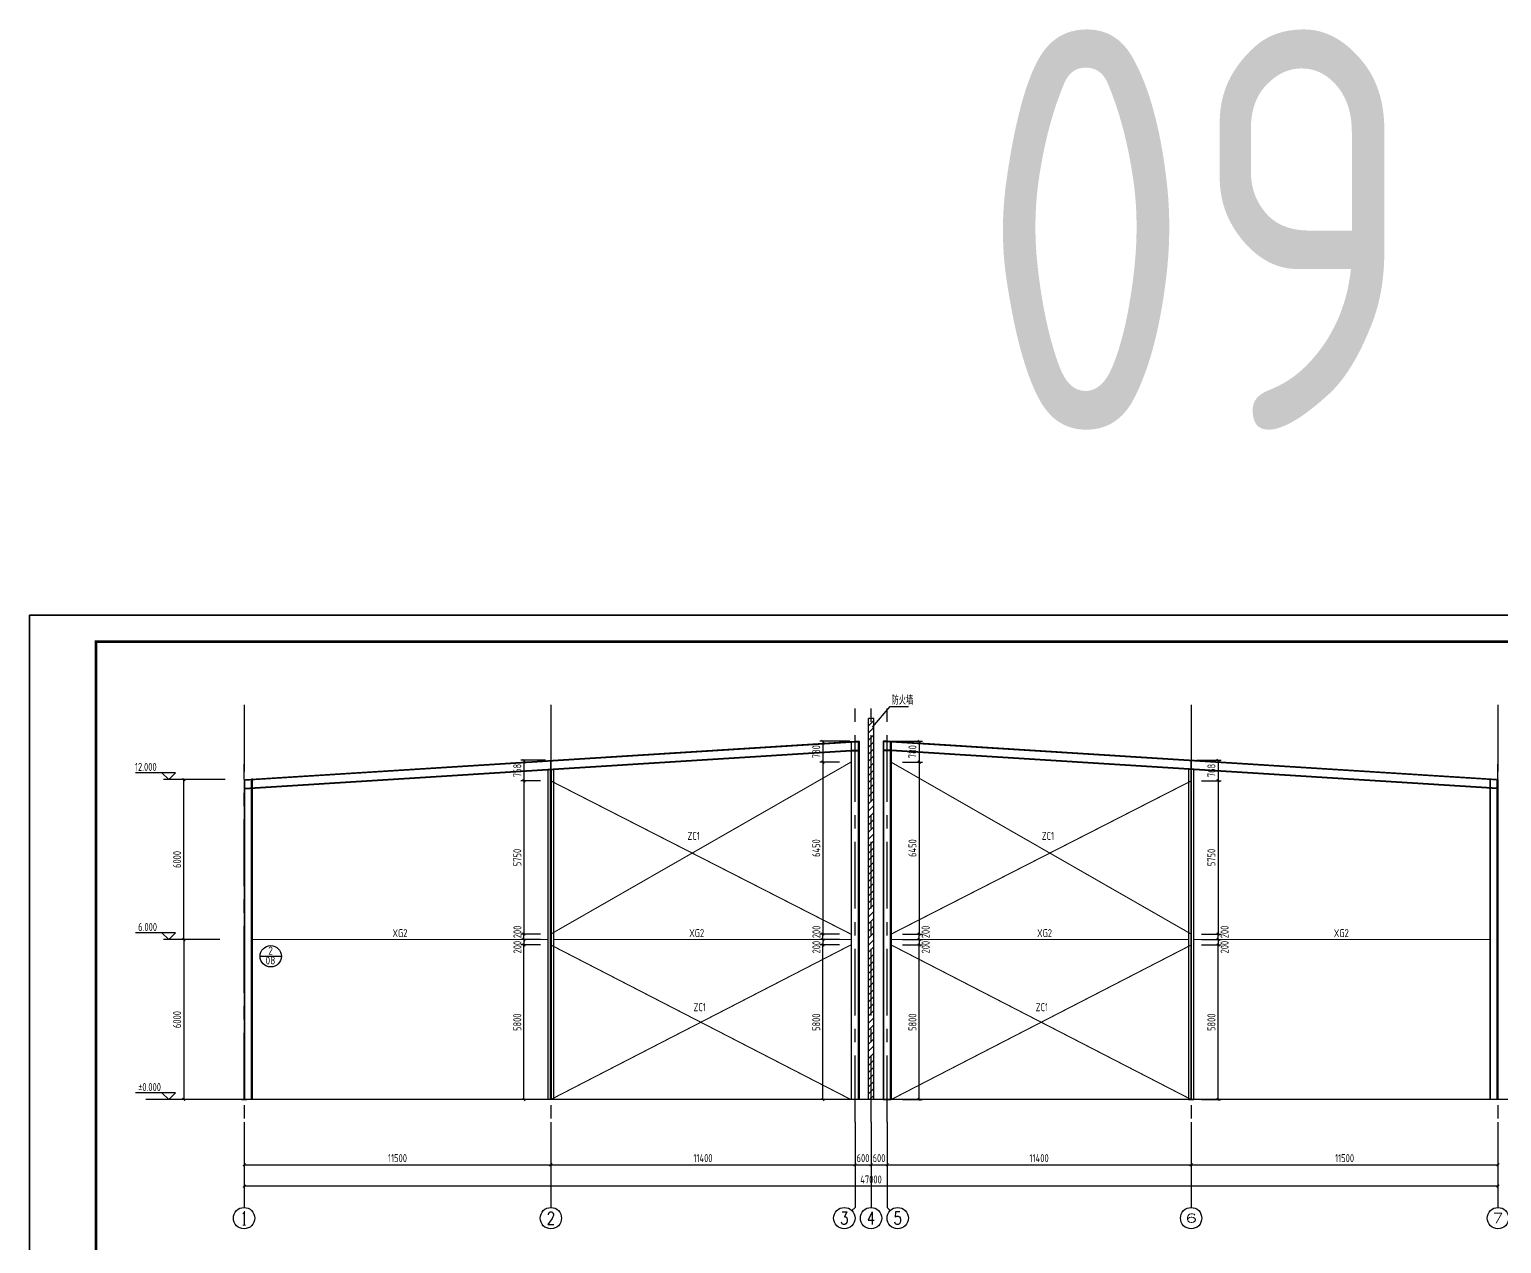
# Model space of a CAD drawing. Header units: millimetres. Extents: x 865490 to 879904, y 39442 to 44891.
# Drawn here: x 873452 to 874004, y 39808 to 40263 of the extents above; entities that cross this region are included whole.
import ezdxf
from ezdxf.enums import TextEntityAlignment as Align

# ---------------------------------------------------------------- set-up
doc = ezdxf.new("R2010")
doc.units = ezdxf.units.MM
doc.header["$LTSCALE"] = 1000
doc.header["$MEASUREMENT"] = 0
doc.linetypes.add('CENTER', pattern=[2, 1.25, -0.25, 0.25, -0.25])
doc.linetypes.add('DOTE', pattern=[2.42, 2, -0.2, 0.02, -0.2])
for name, color, linetype in [('1530', 253, 'Continuous'), ('1534', 7, 'Continuous'), ('AXIS', 3, 'Continuous'), ('AXIS_TEXT', 7, 'Continuous'), ('DIM', 7, 'Continuous'), ('DOTE', 1, 'DOTE'), ('M_Prof', 2, 'Continuous'), ('支撑', 6, 'Continuous'), ('柱集中标注', 2, 'Continuous'), ('梁集中标注', 2, 'Continuous'), ('索引符号标注', 253, 'Continuous')]:
    doc.layers.add(name, color=color, linetype=linetype)
doc.styles.add('_TCH_AXIS', font='COMPLEX', dxfattribs={"bigfont": 'GBCBIG'})
doc.styles.add('COMPLEX', font='COMPLEX')
doc.styles.add('GBHZ', font='gbenor.shx', dxfattribs={"width": 0.9, "bigfont": 'gbcbig.shx'})
doc.dimstyles.new('Y100', dxfattribs={"dimscale": 0, "dimtxt": 3, "dimasz": 0.01, "dimexe": 1.2, "dimexo": 2, "dimgap": 1, "dimtad": 1, "dimdec": 0, "dimlfac": 100, "dimzin": 0, "dimdsep": 46, "dimtxsty": 'GBHZ', "dimblk": 'DX', "dimcen": 0.09, "dimdle": 1, "dimclrd": 7, "dimclre": 7, "dimclrt": 7, "dimadec": 0, "dimazin": 0, "dimtfac": 1, "dimtdec": 0, "dimtix": 1, "dimtmove": 2, "dimatfit": 3, "dimldrblk": 'DX', "dimfxl": 0, "dimtolj": 1, "dimtzin": 0, "dimarcsym": 0})

# ---------------------------------------------------------------- blocks, each defined once
blk = doc.blocks.new('DX')
at = {"color": 0, "linetype": 'ByBlock', "const_width": 40}
blk.add_lwpolyline([(-54, -51), (46, 49)], dxfattribs=at)
blk = doc.blocks.new('*D563')
at = {"layer": 'Defpoints', "color": 0, "transparency": 16777216}
for p in [(873887.51, 39989.54), (873889.41, 39981.86), (873897.6, 39981.86)]:
    blk.add_point(p, dxfattribs=at)
at = {"layer": 'dim', "color": 7, "lineweight": -2, "transparency": 16777216}
for p, q in [((873889.51, 39989.54), (873898.8, 39989.54)), ((873897.6, 39989.53), (873897.6, 39981.87)), ((873891.41, 39981.86), (873898.8, 39981.86))]:
    blk.add_line(p, q, dxfattribs=at)
at = {"layer": 'dim', "color": 7, "lineweight": -2, "transparency": 16777216, "xscale": 0.01, "yscale": 0.01, "zscale": 0.01}
for p, rotation in [((873897.6, 39989.54), 90), ((873897.6, 39981.86), 270)]:
    blk.add_blockref('DX', p, dxfattribs=dict(at, rotation=rotation))
at = {"layer": 'dim', "color": 7, "transparency": 16777216, "insert": (873895.1, 39985.7), "char_height": 3, "attachment_point": 5, "rotation": 90, "style": 'GBHZ'}
blk.add_mtext('\\A1;768', dxfattribs=at)
blk = doc.blocks.new('*D564')
at = {"layer": 'Defpoints', "color": 0, "transparency": 16777216}
for p in [(873889.41, 39981.86), (873889.41, 39924.36), (873897.6, 39924.36)]:
    blk.add_point(p, dxfattribs=at)
at = {"layer": 'dim', "color": 7, "lineweight": -2, "transparency": 16777216}
for p, q in [((873891.41, 39981.86), (873898.8, 39981.86)), ((873897.6, 39981.85), (873897.6, 39924.37)), ((873891.41, 39924.36), (873898.8, 39924.36))]:
    blk.add_line(p, q, dxfattribs=at)
at = {"layer": 'dim', "color": 7, "lineweight": -2, "transparency": 16777216, "xscale": 0.01, "yscale": 0.01, "zscale": 0.01}
for p, rotation in [((873897.6, 39981.86), 90), ((873897.6, 39924.36), 270)]:
    blk.add_blockref('DX', p, dxfattribs=dict(at, rotation=rotation))
at = {"layer": 'dim', "color": 7, "transparency": 16777216, "insert": (873895.1, 39953.11), "char_height": 3, "attachment_point": 5, "rotation": 90, "style": 'GBHZ'}
blk.add_mtext('\\A1;5750', dxfattribs=at)
blk = doc.blocks.new('*D566')
at = {"layer": 'Defpoints', "color": 0, "transparency": 16777216}
for p in [(873889.41, 39924.36), (873889.41, 39922.36), (873897.6, 39924.36)]:
    blk.add_point(p, dxfattribs=at)
at = {"layer": 'dim', "color": 7, "lineweight": -2, "transparency": 16777216}
for p, q in [((873891.41, 39924.36), (873898.8, 39924.36)), ((873891.41, 39922.36), (873898.8, 39922.36)), ((873897.6, 39924.37), (873897.6, 39924.38)), ((873897.6, 39922.36), (873897.6, 39924.36)), ((873897.6, 39922.35), (873897.6, 39922.34))]:
    blk.add_line(p, q, dxfattribs=at)
at = {"layer": 'dim', "color": 7, "lineweight": -2, "transparency": 16777216, "xscale": 0.01, "yscale": 0.01, "zscale": 0.01}
for p, rotation in [((873897.6, 39924.36), 270), ((873897.6, 39922.36), 90)]:
    blk.add_blockref('DX', p, dxfattribs=dict(at, rotation=rotation))
at = {"layer": 'dim', "color": 7, "transparency": 16777216, "insert": (873900.04, 39925.21), "char_height": 3, "attachment_point": 5, "rotation": 90, "style": 'GBHZ'}
blk.add_mtext('\\A1;200', dxfattribs=at)
blk = doc.blocks.new('*D567')
at = {"layer": 'Defpoints', "color": 0, "transparency": 16777216}
for p in [(873889.41, 39920.36), (873897.6, 39920.36), (873889.41, 39862.36)]:
    blk.add_point(p, dxfattribs=at)
at = {"layer": 'dim', "color": 7, "lineweight": -2, "transparency": 16777216}
for p, q in [((873891.41, 39920.36), (873898.8, 39920.36)), ((873897.6, 39862.37), (873897.6, 39920.35)), ((873891.41, 39862.36), (873898.8, 39862.36))]:
    blk.add_line(p, q, dxfattribs=at)
at = {"layer": 'dim', "color": 7, "lineweight": -2, "transparency": 16777216, "xscale": 0.01, "yscale": 0.01, "zscale": 0.01}
for p, rotation in [((873897.6, 39920.36), 90), ((873897.6, 39862.36), 270)]:
    blk.add_blockref('DX', p, dxfattribs=dict(at, rotation=rotation))
at = {"layer": 'dim', "color": 7, "transparency": 16777216, "insert": (873895.1, 39891.36), "char_height": 3, "attachment_point": 5, "rotation": 90, "style": 'GBHZ'}
blk.add_mtext('\\A1;5800', dxfattribs=at)
blk = doc.blocks.new('*D568')
at = {"layer": 'Defpoints', "color": 0, "transparency": 16777216}
for p in [(873889.41, 39922.36), (873889.41, 39920.36), (873897.6, 39920.36)]:
    blk.add_point(p, dxfattribs=at)
at = {"layer": 'dim', "color": 7, "lineweight": -2, "transparency": 16777216}
for p, q in [((873891.41, 39922.36), (873898.8, 39922.36)), ((873897.6, 39922.37), (873897.6, 39922.38)), ((873897.6, 39922.36), (873897.6, 39920.36)), ((873891.41, 39920.36), (873898.8, 39920.36)), ((873897.6, 39920.35), (873897.6, 39920.34))]:
    blk.add_line(p, q, dxfattribs=at)
at = {"layer": 'dim', "color": 7, "lineweight": -2, "transparency": 16777216, "xscale": 0.01, "yscale": 0.01, "zscale": 0.01}
for p, rotation in [((873897.6, 39922.36), 270), ((873897.6, 39920.36), 90)]:
    blk.add_blockref('DX', p, dxfattribs=dict(at, rotation=rotation))
at = {"layer": 'dim', "color": 7, "transparency": 16777216, "insert": (873900.04, 39919.51), "char_height": 3, "attachment_point": 5, "rotation": 90, "style": 'GBHZ'}
blk.add_mtext('\\A1;200', dxfattribs=at)
blk = doc.blocks.new('_AXISO')
blk.add_circle((0, 0), 0.5)
at = {"layer": 'AXIS_TEXT', "style": 'COMPLEX', "width": 1.041667}
blk.add_attdef('A', text='', height=0.56, dxfattribs=at).set_placement((-0.25, -0.28), (0.25, -0.28), align=Align.FIT)
blk = doc.blocks.new('*D569')
at = {"layer": 'Defpoints', "color": 0, "transparency": 16777216}
for p in [(873532.51, 39853.93), (873647.51, 39853.93), (873647.51, 39837.93)]:
    blk.add_point(p, dxfattribs=at)
at = {"layer": 'dim', "color": 7, "lineweight": -2, "transparency": 16777216}
for p, q in [((873532.51, 39851.93), (873532.51, 39836.73)), ((873647.51, 39851.93), (873647.51, 39836.73)), ((873532.52, 39837.93), (873647.5, 39837.93))]:
    blk.add_line(p, q, dxfattribs=at)
at = {"layer": 'dim', "color": 7, "lineweight": -2, "transparency": 16777216, "xscale": 0.01, "yscale": 0.01, "zscale": 0.01, "rotation": 180}
blk.add_blockref('DX', (873532.51, 39837.93), dxfattribs=at)
at = {"layer": 'dim', "color": 7, "lineweight": -2, "transparency": 16777216, "xscale": 0.01, "yscale": 0.01, "zscale": 0.01}
blk.add_blockref('DX', (873647.51, 39837.93), dxfattribs=at)
at = {"layer": 'dim', "color": 7, "transparency": 16777216, "insert": (873590.01, 39840.43), "char_height": 3, "attachment_point": 5, "style": 'GBHZ'}
blk.add_mtext('\\A1;11500', dxfattribs=at)
blk = doc.blocks.new('*D570')
at = {"layer": 'Defpoints', "color": 0, "transparency": 16777216}
for p in [(873647.51, 39853.93), (873761.51, 39853.93), (873761.51, 39837.93)]:
    blk.add_point(p, dxfattribs=at)
at = {"layer": 'dim', "color": 7, "lineweight": -2, "transparency": 16777216}
for p, q in [((873647.51, 39851.93), (873647.51, 39836.73)), ((873761.51, 39851.93), (873761.51, 39836.73)), ((873647.52, 39837.93), (873761.5, 39837.93))]:
    blk.add_line(p, q, dxfattribs=at)
at = {"layer": 'dim', "color": 7, "lineweight": -2, "transparency": 16777216, "xscale": 0.01, "yscale": 0.01, "zscale": 0.01, "rotation": 180}
blk.add_blockref('DX', (873647.51, 39837.93), dxfattribs=at)
at = {"layer": 'dim', "color": 7, "lineweight": -2, "transparency": 16777216, "xscale": 0.01, "yscale": 0.01, "zscale": 0.01}
blk.add_blockref('DX', (873761.51, 39837.93), dxfattribs=at)
at = {"layer": 'dim', "color": 7, "transparency": 16777216, "insert": (873704.51, 39840.43), "char_height": 3, "attachment_point": 5, "style": 'GBHZ'}
blk.add_mtext('\\A1;11400', dxfattribs=at)
blk = doc.blocks.new('*D571')
at = {"layer": 'Defpoints', "color": 0, "transparency": 16777216}
for p in [(873761.51, 39853.93), (873767.51, 39853.93), (873767.51, 39837.93)]:
    blk.add_point(p, dxfattribs=at)
at = {"layer": 'dim', "color": 7, "lineweight": -2, "transparency": 16777216}
for p, q in [((873761.51, 39851.93), (873761.51, 39836.73)), ((873767.51, 39851.93), (873767.51, 39836.73)), ((873761.5, 39837.93), (873761.49, 39837.93)), ((873761.51, 39837.93), (873767.51, 39837.93)), ((873767.52, 39837.93), (873767.53, 39837.93))]:
    blk.add_line(p, q, dxfattribs=at)
at = {"layer": 'dim', "color": 7, "lineweight": -2, "transparency": 16777216, "xscale": 0.01, "yscale": 0.01, "zscale": 0.01}
blk.add_blockref('DX', (873761.51, 39837.93), dxfattribs=at)
at = {"layer": 'dim', "color": 7, "lineweight": -2, "transparency": 16777216, "xscale": 0.01, "yscale": 0.01, "zscale": 0.01, "rotation": 180}
blk.add_blockref('DX', (873767.51, 39837.93), dxfattribs=at)
at = {"layer": 'dim', "color": 7, "transparency": 16777216, "insert": (873764.51, 39840.43), "char_height": 3, "attachment_point": 5, "style": 'GBHZ'}
blk.add_mtext('\\A1;600', dxfattribs=at)
blk = doc.blocks.new('*D572')
at = {"layer": 'Defpoints', "color": 0, "transparency": 16777216}
for p in [(873767.51, 39853.93), (873773.51, 39853.93), (873773.51, 39837.93)]:
    blk.add_point(p, dxfattribs=at)
at = {"layer": 'dim', "color": 7, "lineweight": -2, "transparency": 16777216}
for p, q in [((873767.51, 39851.93), (873767.51, 39836.73)), ((873773.51, 39851.93), (873773.51, 39836.73)), ((873767.5, 39837.93), (873767.49, 39837.93)), ((873767.51, 39837.93), (873773.51, 39837.93)), ((873773.52, 39837.93), (873773.53, 39837.93))]:
    blk.add_line(p, q, dxfattribs=at)
at = {"layer": 'dim', "color": 7, "lineweight": -2, "transparency": 16777216, "xscale": 0.01, "yscale": 0.01, "zscale": 0.01}
blk.add_blockref('DX', (873767.51, 39837.93), dxfattribs=at)
at = {"layer": 'dim', "color": 7, "lineweight": -2, "transparency": 16777216, "xscale": 0.01, "yscale": 0.01, "zscale": 0.01, "rotation": 180}
blk.add_blockref('DX', (873773.51, 39837.93), dxfattribs=at)
at = {"layer": 'dim', "color": 7, "transparency": 16777216, "insert": (873770.51, 39840.43), "char_height": 3, "attachment_point": 5, "style": 'GBHZ'}
blk.add_mtext('\\A1;600', dxfattribs=at)
blk = doc.blocks.new('*D573')
at = {"layer": 'Defpoints', "color": 0, "transparency": 16777216}
for p in [(873773.51, 39853.93), (873887.51, 39853.93), (873887.51, 39837.93)]:
    blk.add_point(p, dxfattribs=at)
at = {"layer": 'dim', "color": 7, "lineweight": -2, "transparency": 16777216}
for p, q in [((873773.51, 39851.93), (873773.51, 39836.73)), ((873887.51, 39851.93), (873887.51, 39836.73)), ((873773.52, 39837.93), (873887.5, 39837.93))]:
    blk.add_line(p, q, dxfattribs=at)
at = {"layer": 'dim', "color": 7, "lineweight": -2, "transparency": 16777216, "xscale": 0.01, "yscale": 0.01, "zscale": 0.01, "rotation": 180}
blk.add_blockref('DX', (873773.51, 39837.93), dxfattribs=at)
at = {"layer": 'dim', "color": 7, "lineweight": -2, "transparency": 16777216, "xscale": 0.01, "yscale": 0.01, "zscale": 0.01}
blk.add_blockref('DX', (873887.51, 39837.93), dxfattribs=at)
at = {"layer": 'dim', "color": 7, "transparency": 16777216, "insert": (873830.51, 39840.43), "char_height": 3, "attachment_point": 5, "style": 'GBHZ'}
blk.add_mtext('\\A1;11400', dxfattribs=at)
blk = doc.blocks.new('*D574')
at = {"layer": 'Defpoints', "color": 0, "transparency": 16777216}
for p in [(873887.51, 39853.93), (874002.51, 39853.93), (874002.51, 39837.93)]:
    blk.add_point(p, dxfattribs=at)
at = {"layer": 'dim', "color": 7, "lineweight": -2, "transparency": 16777216}
for p, q in [((873887.51, 39851.93), (873887.51, 39836.73)), ((874002.51, 39851.93), (874002.51, 39836.73)), ((873887.52, 39837.93), (874002.5, 39837.93))]:
    blk.add_line(p, q, dxfattribs=at)
at = {"layer": 'dim', "color": 7, "lineweight": -2, "transparency": 16777216, "xscale": 0.01, "yscale": 0.01, "zscale": 0.01, "rotation": 180}
blk.add_blockref('DX', (873887.51, 39837.93), dxfattribs=at)
at = {"layer": 'dim', "color": 7, "lineweight": -2, "transparency": 16777216, "xscale": 0.01, "yscale": 0.01, "zscale": 0.01}
blk.add_blockref('DX', (874002.51, 39837.93), dxfattribs=at)
at = {"layer": 'dim', "color": 7, "transparency": 16777216, "insert": (873945.01, 39840.43), "char_height": 3, "attachment_point": 5, "style": 'GBHZ'}
blk.add_mtext('\\A1;11500', dxfattribs=at)
blk = doc.blocks.new('*D575')
at = {"layer": 'Defpoints', "color": 0, "transparency": 16777216}
for p in [(873532.51, 39853.93), (874002.51, 39853.93), (873532.51, 39829.93)]:
    blk.add_point(p, dxfattribs=at)
at = {"layer": 'dim', "color": 7, "lineweight": -2, "transparency": 16777216}
for p, q in [((873532.51, 39851.93), (873532.51, 39828.73)), ((874002.51, 39851.93), (874002.51, 39828.73)), ((874002.5, 39829.93), (873532.52, 39829.93))]:
    blk.add_line(p, q, dxfattribs=at)
at = {"layer": 'dim', "color": 7, "lineweight": -2, "transparency": 16777216, "xscale": 0.01, "yscale": 0.01, "zscale": 0.01, "rotation": 180}
blk.add_blockref('DX', (873532.51, 39829.93), dxfattribs=at)
at = {"layer": 'dim', "color": 7, "lineweight": -2, "transparency": 16777216, "xscale": 0.01, "yscale": 0.01, "zscale": 0.01}
blk.add_blockref('DX', (874002.51, 39829.93), dxfattribs=at)
at = {"layer": 'dim', "color": 7, "transparency": 16777216, "insert": (873767.51, 39832.43), "char_height": 3, "attachment_point": 5, "style": 'GBHZ'}
blk.add_mtext('\\A1;47000', dxfattribs=at)
blk = doc.blocks.new('*D576')
at = {"layer": 'Defpoints', "color": 0, "transparency": 16777216}
for p in [(873773.51, 39996.66), (873777.35, 39988.86), (873785.55, 39988.86)]:
    blk.add_point(p, dxfattribs=at)
at = {"layer": 'dim', "color": 7, "lineweight": -2, "transparency": 16777216}
for p, q in [((873775.51, 39996.66), (873786.75, 39996.66)), ((873785.55, 39996.65), (873785.55, 39988.87)), ((873779.35, 39988.86), (873786.75, 39988.86))]:
    blk.add_line(p, q, dxfattribs=at)
at = {"layer": 'dim', "color": 7, "lineweight": -2, "transparency": 16777216, "xscale": 0.01, "yscale": 0.01, "zscale": 0.01}
for p, rotation in [((873785.55, 39996.66), 90), ((873785.55, 39988.86), 270)]:
    blk.add_blockref('DX', p, dxfattribs=dict(at, rotation=rotation))
at = {"layer": 'dim', "color": 7, "transparency": 16777216, "insert": (873783.05, 39992.76), "char_height": 3, "attachment_point": 5, "rotation": 90, "style": 'GBHZ'}
blk.add_mtext('\\A1;780', dxfattribs=at)
blk = doc.blocks.new('*D577')
at = {"layer": 'Defpoints', "color": 0, "transparency": 16777216}
for p in [(873777.35, 39988.86), (873777.35, 39924.36), (873785.55, 39924.36)]:
    blk.add_point(p, dxfattribs=at)
at = {"layer": 'dim', "color": 7, "lineweight": -2, "transparency": 16777216}
for p, q in [((873779.35, 39988.86), (873786.75, 39988.86)), ((873785.55, 39988.85), (873785.55, 39924.37)), ((873779.35, 39924.36), (873786.75, 39924.36))]:
    blk.add_line(p, q, dxfattribs=at)
at = {"layer": 'dim', "color": 7, "lineweight": -2, "transparency": 16777216, "xscale": 0.01, "yscale": 0.01, "zscale": 0.01}
for p, rotation in [((873785.55, 39988.86), 90), ((873785.55, 39924.36), 270)]:
    blk.add_blockref('DX', p, dxfattribs=dict(at, rotation=rotation))
at = {"layer": 'dim', "color": 7, "transparency": 16777216, "insert": (873783.05, 39956.61), "char_height": 3, "attachment_point": 5, "rotation": 90, "style": 'GBHZ'}
blk.add_mtext('\\A1;6450', dxfattribs=at)
blk = doc.blocks.new('*D578')
at = {"layer": 'Defpoints', "color": 0, "transparency": 16777216}
for p in [(873777.35, 39924.36), (873777.35, 39922.36), (873785.55, 39924.36)]:
    blk.add_point(p, dxfattribs=at)
at = {"layer": 'dim', "color": 7, "lineweight": -2, "transparency": 16777216}
for p, q in [((873779.35, 39924.36), (873786.75, 39924.36)), ((873779.35, 39922.36), (873786.75, 39922.36)), ((873785.55, 39924.37), (873785.55, 39924.38)), ((873785.55, 39922.36), (873785.55, 39924.36)), ((873785.55, 39922.35), (873785.55, 39922.34))]:
    blk.add_line(p, q, dxfattribs=at)
at = {"layer": 'dim', "color": 7, "lineweight": -2, "transparency": 16777216, "xscale": 0.01, "yscale": 0.01, "zscale": 0.01}
for p, rotation in [((873785.55, 39924.36), 270), ((873785.55, 39922.36), 90)]:
    blk.add_blockref('DX', p, dxfattribs=dict(at, rotation=rotation))
at = {"layer": 'dim', "color": 7, "transparency": 16777216, "insert": (873787.99, 39925.21), "char_height": 3, "attachment_point": 5, "rotation": 90, "style": 'GBHZ'}
blk.add_mtext('\\A1;200', dxfattribs=at)
blk = doc.blocks.new('*D579')
at = {"layer": 'Defpoints', "color": 0, "transparency": 16777216}
for p in [(873777.35, 39920.36), (873785.55, 39920.36), (873777.35, 39862.36)]:
    blk.add_point(p, dxfattribs=at)
at = {"layer": 'dim', "color": 7, "lineweight": -2, "transparency": 16777216}
for p, q in [((873779.35, 39920.36), (873786.75, 39920.36)), ((873785.55, 39862.37), (873785.55, 39920.35)), ((873779.35, 39862.36), (873786.75, 39862.36))]:
    blk.add_line(p, q, dxfattribs=at)
at = {"layer": 'dim', "color": 7, "lineweight": -2, "transparency": 16777216, "xscale": 0.01, "yscale": 0.01, "zscale": 0.01}
for p, rotation in [((873785.55, 39920.36), 90), ((873785.55, 39862.36), 270)]:
    blk.add_blockref('DX', p, dxfattribs=dict(at, rotation=rotation))
at = {"layer": 'dim', "color": 7, "transparency": 16777216, "insert": (873783.05, 39891.36), "char_height": 3, "attachment_point": 5, "rotation": 90, "style": 'GBHZ'}
blk.add_mtext('\\A1;5800', dxfattribs=at)
blk = doc.blocks.new('*D580')
at = {"layer": 'Defpoints', "color": 0, "transparency": 16777216}
for p in [(873777.35, 39922.36), (873777.35, 39920.36), (873785.55, 39920.36)]:
    blk.add_point(p, dxfattribs=at)
at = {"layer": 'dim', "color": 7, "lineweight": -2, "transparency": 16777216}
for p, q in [((873779.35, 39922.36), (873786.75, 39922.36)), ((873785.55, 39922.37), (873785.55, 39922.38)), ((873785.55, 39922.36), (873785.55, 39920.36)), ((873779.35, 39920.36), (873786.75, 39920.36)), ((873785.55, 39920.35), (873785.55, 39920.34))]:
    blk.add_line(p, q, dxfattribs=at)
at = {"layer": 'dim', "color": 7, "lineweight": -2, "transparency": 16777216, "xscale": 0.01, "yscale": 0.01, "zscale": 0.01}
for p, rotation in [((873785.55, 39922.36), 270), ((873785.55, 39920.36), 90)]:
    blk.add_blockref('DX', p, dxfattribs=dict(at, rotation=rotation))
at = {"layer": 'dim', "color": 7, "transparency": 16777216, "insert": (873787.99, 39919.51), "char_height": 3, "attachment_point": 5, "rotation": 90, "style": 'GBHZ'}
blk.add_mtext('\\A1;200', dxfattribs=at)
blk = doc.blocks.new('*D581')
at = {"layer": 'Defpoints', "color": 0, "transparency": 16777216}
for p in [(873525.46, 39922.36), (873509.92, 39862.36), (873527.46, 39862.36)]:
    blk.add_point(p, dxfattribs=at)
at = {"layer": 'dim', "color": 7, "lineweight": -2, "transparency": 16777216}
for p, q in [((873523.46, 39922.36), (873508.72, 39922.36)), ((873509.92, 39922.35), (873509.92, 39862.37)), ((873525.46, 39862.36), (873508.72, 39862.36))]:
    blk.add_line(p, q, dxfattribs=at)
at = {"layer": 'dim', "color": 7, "lineweight": -2, "transparency": 16777216, "xscale": 0.01, "yscale": 0.01, "zscale": 0.01}
for p, rotation in [((873509.92, 39922.36), 90), ((873509.92, 39862.36), 270)]:
    blk.add_blockref('DX', p, dxfattribs=dict(at, rotation=rotation))
at = {"layer": 'dim', "color": 7, "transparency": 16777216, "insert": (873507.42, 39892.36), "char_height": 3, "attachment_point": 5, "rotation": 90, "style": 'GBHZ'}
blk.add_mtext('\\A1;6000', dxfattribs=at)
blk = doc.blocks.new('*D582')
at = {"layer": 'Defpoints', "color": 0, "transparency": 16777216}
for p in [(873647.51, 39989.54), (873637.41, 39981.86), (873645.61, 39981.86)]:
    blk.add_point(p, dxfattribs=at)
at = {"layer": 'dim', "color": 7, "lineweight": -2, "transparency": 16777216}
for p, q in [((873645.51, 39989.54), (873636.21, 39989.54)), ((873637.41, 39989.53), (873637.41, 39981.87)), ((873643.61, 39981.86), (873636.21, 39981.86))]:
    blk.add_line(p, q, dxfattribs=at)
at = {"layer": 'dim', "color": 7, "lineweight": -2, "transparency": 16777216, "xscale": 0.01, "yscale": 0.01, "zscale": 0.01}
for p, rotation in [((873637.41, 39989.54), 90), ((873637.41, 39981.86), 270)]:
    blk.add_blockref('DX', p, dxfattribs=dict(at, rotation=rotation))
at = {"layer": 'dim', "color": 7, "transparency": 16777216, "insert": (873634.91, 39985.7), "char_height": 3, "attachment_point": 5, "rotation": 90, "style": 'GBHZ'}
blk.add_mtext('\\A1;768', dxfattribs=at)
blk = doc.blocks.new('*D583')
at = {"layer": 'Defpoints', "color": 0, "transparency": 16777216}
for p in [(873645.61, 39981.86), (873637.41, 39924.36), (873645.61, 39924.36)]:
    blk.add_point(p, dxfattribs=at)
at = {"layer": 'dim', "color": 7, "lineweight": -2, "transparency": 16777216}
for p, q in [((873643.61, 39981.86), (873636.21, 39981.86)), ((873637.41, 39981.85), (873637.41, 39924.37)), ((873643.61, 39924.36), (873636.21, 39924.36))]:
    blk.add_line(p, q, dxfattribs=at)
at = {"layer": 'dim', "color": 7, "lineweight": -2, "transparency": 16777216, "xscale": 0.01, "yscale": 0.01, "zscale": 0.01}
for p, rotation in [((873637.41, 39981.86), 90), ((873637.41, 39924.36), 270)]:
    blk.add_blockref('DX', p, dxfattribs=dict(at, rotation=rotation))
at = {"layer": 'dim', "color": 7, "transparency": 16777216, "insert": (873634.91, 39953.11), "char_height": 3, "attachment_point": 5, "rotation": 90, "style": 'GBHZ'}
blk.add_mtext('\\A1;5750', dxfattribs=at)
blk = doc.blocks.new('*D584')
at = {"layer": 'Defpoints', "color": 0, "transparency": 16777216}
for p in [(873509.92, 39982.36), (873527.46, 39982.36), (873525.46, 39922.36)]:
    blk.add_point(p, dxfattribs=at)
at = {"layer": 'dim', "color": 7, "lineweight": -2, "transparency": 16777216}
for p, q in [((873525.46, 39982.36), (873508.72, 39982.36)), ((873509.92, 39922.37), (873509.92, 39982.35)), ((873523.46, 39922.36), (873508.72, 39922.36))]:
    blk.add_line(p, q, dxfattribs=at)
at = {"layer": 'dim', "color": 7, "lineweight": -2, "transparency": 16777216, "xscale": 0.01, "yscale": 0.01, "zscale": 0.01}
for p, rotation in [((873509.92, 39982.36), 90), ((873509.92, 39922.36), 270)]:
    blk.add_blockref('DX', p, dxfattribs=dict(at, rotation=rotation))
at = {"layer": 'dim', "color": 7, "transparency": 16777216, "insert": (873507.42, 39952.36), "char_height": 3, "attachment_point": 5, "rotation": 90, "style": 'GBHZ'}
blk.add_mtext('\\A1;6000', dxfattribs=at)
blk = doc.blocks.new('*D585')
at = {"layer": 'Defpoints', "color": 0, "transparency": 16777216}
for p in [(873637.41, 39924.36), (873645.61, 39924.36), (873645.61, 39922.36)]:
    blk.add_point(p, dxfattribs=at)
at = {"layer": 'dim', "color": 7, "lineweight": -2, "transparency": 16777216}
for p, q in [((873643.61, 39924.36), (873636.21, 39924.36)), ((873643.61, 39922.36), (873636.21, 39922.36)), ((873637.41, 39924.37), (873637.41, 39924.38)), ((873637.41, 39922.36), (873637.41, 39924.36)), ((873637.41, 39922.35), (873637.41, 39922.34))]:
    blk.add_line(p, q, dxfattribs=at)
at = {"layer": 'dim', "color": 7, "lineweight": -2, "transparency": 16777216, "xscale": 0.01, "yscale": 0.01, "zscale": 0.01}
for p, rotation in [((873637.41, 39924.36), 270), ((873637.41, 39922.36), 90)]:
    blk.add_blockref('DX', p, dxfattribs=dict(at, rotation=rotation))
at = {"layer": 'dim', "color": 7, "transparency": 16777216, "insert": (873634.97, 39925.21), "char_height": 3, "attachment_point": 5, "rotation": 90, "style": 'GBHZ'}
blk.add_mtext('\\A1;200', dxfattribs=at)
blk = doc.blocks.new('*D586')
at = {"layer": 'Defpoints', "color": 0, "transparency": 16777216}
for p in [(873637.41, 39920.36), (873645.61, 39920.36), (873645.61, 39862.36)]:
    blk.add_point(p, dxfattribs=at)
at = {"layer": 'dim', "color": 7, "lineweight": -2, "transparency": 16777216}
for p, q in [((873643.61, 39920.36), (873636.21, 39920.36)), ((873637.41, 39862.37), (873637.41, 39920.35)), ((873643.61, 39862.36), (873636.21, 39862.36))]:
    blk.add_line(p, q, dxfattribs=at)
at = {"layer": 'dim', "color": 7, "lineweight": -2, "transparency": 16777216, "xscale": 0.01, "yscale": 0.01, "zscale": 0.01}
for p, rotation in [((873637.41, 39920.36), 90), ((873637.41, 39862.36), 270)]:
    blk.add_blockref('DX', p, dxfattribs=dict(at, rotation=rotation))
at = {"layer": 'dim', "color": 7, "transparency": 16777216, "insert": (873634.91, 39891.36), "char_height": 3, "attachment_point": 5, "rotation": 90, "style": 'GBHZ'}
blk.add_mtext('\\A1;5800', dxfattribs=at)
blk = doc.blocks.new('*D587')
at = {"layer": 'Defpoints', "color": 0, "transparency": 16777216}
for p in [(873645.61, 39922.36), (873637.41, 39920.36), (873645.61, 39920.36)]:
    blk.add_point(p, dxfattribs=at)
at = {"layer": 'dim', "color": 7, "lineweight": -2, "transparency": 16777216}
for p, q in [((873643.61, 39922.36), (873636.21, 39922.36)), ((873637.41, 39922.37), (873637.41, 39922.38)), ((873637.41, 39922.36), (873637.41, 39920.36)), ((873643.61, 39920.36), (873636.21, 39920.36)), ((873637.41, 39920.35), (873637.41, 39920.34))]:
    blk.add_line(p, q, dxfattribs=at)
at = {"layer": 'dim', "color": 7, "lineweight": -2, "transparency": 16777216, "xscale": 0.01, "yscale": 0.01, "zscale": 0.01}
for p, rotation in [((873637.41, 39922.36), 270), ((873637.41, 39920.36), 90)]:
    blk.add_blockref('DX', p, dxfattribs=dict(at, rotation=rotation))
at = {"layer": 'dim', "color": 7, "transparency": 16777216, "insert": (873634.97, 39919.51), "char_height": 3, "attachment_point": 5, "rotation": 90, "style": 'GBHZ'}
blk.add_mtext('\\A1;200', dxfattribs=at)
blk = doc.blocks.new('*D588')
at = {"layer": 'Defpoints', "color": 0, "transparency": 16777216}
for p in [(873761.51, 39996.66), (873749.47, 39988.86), (873757.66, 39988.86)]:
    blk.add_point(p, dxfattribs=at)
at = {"layer": 'dim', "color": 7, "lineweight": -2, "transparency": 16777216}
for p, q in [((873759.51, 39996.66), (873748.27, 39996.66)), ((873749.47, 39996.65), (873749.47, 39988.87)), ((873755.66, 39988.86), (873748.27, 39988.86))]:
    blk.add_line(p, q, dxfattribs=at)
at = {"layer": 'dim', "color": 7, "lineweight": -2, "transparency": 16777216, "xscale": 0.01, "yscale": 0.01, "zscale": 0.01}
for p, rotation in [((873749.47, 39996.66), 90), ((873749.47, 39988.86), 270)]:
    blk.add_blockref('DX', p, dxfattribs=dict(at, rotation=rotation))
at = {"layer": 'dim', "color": 7, "transparency": 16777216, "insert": (873746.97, 39992.76), "char_height": 3, "attachment_point": 5, "rotation": 90, "style": 'GBHZ'}
blk.add_mtext('\\A1;780', dxfattribs=at)
blk = doc.blocks.new('*D589')
at = {"layer": 'Defpoints', "color": 0, "transparency": 16777216}
for p in [(873757.66, 39988.86), (873749.47, 39924.36), (873757.66, 39924.36)]:
    blk.add_point(p, dxfattribs=at)
at = {"layer": 'dim', "color": 7, "lineweight": -2, "transparency": 16777216}
for p, q in [((873755.66, 39988.86), (873748.27, 39988.86)), ((873749.47, 39988.85), (873749.47, 39924.37)), ((873755.66, 39924.36), (873748.27, 39924.36))]:
    blk.add_line(p, q, dxfattribs=at)
at = {"layer": 'dim', "color": 7, "lineweight": -2, "transparency": 16777216, "xscale": 0.01, "yscale": 0.01, "zscale": 0.01}
for p, rotation in [((873749.47, 39988.86), 90), ((873749.47, 39924.36), 270)]:
    blk.add_blockref('DX', p, dxfattribs=dict(at, rotation=rotation))
at = {"layer": 'dim', "color": 7, "transparency": 16777216, "insert": (873746.97, 39956.61), "char_height": 3, "attachment_point": 5, "rotation": 90, "style": 'GBHZ'}
blk.add_mtext('\\A1;6450', dxfattribs=at)
blk = doc.blocks.new('*D590')
at = {"layer": 'Defpoints', "color": 0, "transparency": 16777216}
for p in [(873749.47, 39924.36), (873757.66, 39924.36), (873757.66, 39922.36)]:
    blk.add_point(p, dxfattribs=at)
at = {"layer": 'dim', "color": 7, "lineweight": -2, "transparency": 16777216}
for p, q in [((873755.66, 39924.36), (873748.27, 39924.36)), ((873755.66, 39922.36), (873748.27, 39922.36)), ((873749.47, 39924.37), (873749.47, 39924.38)), ((873749.47, 39922.36), (873749.47, 39924.36)), ((873749.47, 39922.35), (873749.47, 39922.34))]:
    blk.add_line(p, q, dxfattribs=at)
at = {"layer": 'dim', "color": 7, "lineweight": -2, "transparency": 16777216, "xscale": 0.01, "yscale": 0.01, "zscale": 0.01}
for p, rotation in [((873749.47, 39924.36), 270), ((873749.47, 39922.36), 90)]:
    blk.add_blockref('DX', p, dxfattribs=dict(at, rotation=rotation))
at = {"layer": 'dim', "color": 7, "transparency": 16777216, "insert": (873747.03, 39925.21), "char_height": 3, "attachment_point": 5, "rotation": 90, "style": 'GBHZ'}
blk.add_mtext('\\A1;200', dxfattribs=at)
blk = doc.blocks.new('*D591')
at = {"layer": 'Defpoints', "color": 0, "transparency": 16777216}
for p in [(873749.47, 39920.36), (873757.66, 39920.36), (873757.66, 39862.36)]:
    blk.add_point(p, dxfattribs=at)
at = {"layer": 'dim', "color": 7, "lineweight": -2, "transparency": 16777216}
for p, q in [((873755.66, 39920.36), (873748.27, 39920.36)), ((873749.47, 39862.37), (873749.47, 39920.35)), ((873755.66, 39862.36), (873748.27, 39862.36))]:
    blk.add_line(p, q, dxfattribs=at)
at = {"layer": 'dim', "color": 7, "lineweight": -2, "transparency": 16777216, "xscale": 0.01, "yscale": 0.01, "zscale": 0.01}
for p, rotation in [((873749.47, 39920.36), 90), ((873749.47, 39862.36), 270)]:
    blk.add_blockref('DX', p, dxfattribs=dict(at, rotation=rotation))
at = {"layer": 'dim', "color": 7, "transparency": 16777216, "insert": (873746.97, 39891.36), "char_height": 3, "attachment_point": 5, "rotation": 90, "style": 'GBHZ'}
blk.add_mtext('\\A1;5800', dxfattribs=at)
blk = doc.blocks.new('*D592')
at = {"layer": 'Defpoints', "color": 0, "transparency": 16777216}
for p in [(873757.66, 39922.36), (873749.47, 39920.36), (873757.66, 39920.36)]:
    blk.add_point(p, dxfattribs=at)
at = {"layer": 'dim', "color": 7, "lineweight": -2, "transparency": 16777216}
for p, q in [((873755.66, 39922.36), (873748.27, 39922.36)), ((873749.47, 39922.37), (873749.47, 39922.38)), ((873749.47, 39922.36), (873749.47, 39920.36)), ((873755.66, 39920.36), (873748.27, 39920.36)), ((873749.47, 39920.35), (873749.47, 39920.34))]:
    blk.add_line(p, q, dxfattribs=at)
at = {"layer": 'dim', "color": 7, "lineweight": -2, "transparency": 16777216, "xscale": 0.01, "yscale": 0.01, "zscale": 0.01}
for p, rotation in [((873749.47, 39922.36), 270), ((873749.47, 39920.36), 90)]:
    blk.add_blockref('DX', p, dxfattribs=dict(at, rotation=rotation))
at = {"layer": 'dim', "color": 7, "transparency": 16777216, "insert": (873747.03, 39919.51), "char_height": 3, "attachment_point": 5, "rotation": 90, "style": 'GBHZ'}
blk.add_mtext('\\A1;200', dxfattribs=at)

msp = doc.modelspace()

# ---------------------------------------------------------------- hatches: boundary and pattern name
at = {"layer": 'M_Prof'}
h = msp.add_hatch(dxfattribs=at)
h.set_pattern_fill('ANSI31', color=256, scale=15)
h.set_pattern_definition([(45, (251.5395, 25.8218), (-1.3258252147, 1.3258252147), [])])
h.paths.add_polyline_path([(873768.507, 40005.158), (873766.507, 40005.158), (873766.507, 39862.358), (873768.507, 39862.358)])

# ---------------------------------------------------------------- linework, layer by layer
for p, q in [((873452.063, 39449.955), (873452.063, 40043.955)), ((873452.063, 40043.955), (873452.063, 39449.955))]:
    msp.add_line(p, q)
at = {"color": 0}
for p, q in [((874293.063, 40043.955), (873452.063, 40043.955)), ((873452.063, 40043.955), (874293.063, 40043.955))]:
    msp.add_line(p, q, dxfattribs=at)
at = {"color": 0, "const_width": 1}
msp.add_lwpolyline([(874283.063, 39459.955), (873477.063, 39459.955), (873477.063, 40033.955), (874283.063, 40033.955)], close=True, dxfattribs=at)
at = {"layer": '1530'}
for p, q in [((873508.72, 39982.358), (873502.249, 39982.358)), ((873508.72, 39922.358), (873502.249, 39922.358)), ((873508.72, 39862.358), (873502.249, 39862.358))]:
    msp.add_line(p, q, dxfattribs=at)
at = {"layer": '1534'}
for points in [[(873501.749, 39984.858), (873504.249, 39982.358), (873506.749, 39984.858), (873491.815, 39984.858)], [(873501.749, 39924.858), (873504.249, 39922.358), (873506.749, 39924.858), (873491.815, 39924.858)], [(873501.749, 39864.858), (873504.249, 39862.358), (873506.749, 39864.858), (873491.815, 39864.858)]]:
    msp.add_lwpolyline(points, dxfattribs=at)
at = {"layer": 'AXIS', "color": 0}
for p, q in [((873532.507, 39853.928), (873532.507, 39821.928)), ((873647.507, 39853.928), (873647.507, 39821.928)), ((873761.507, 39853.928), (873761.507, 39821.928)), ((873767.507, 39853.928), (873767.507, 39821.928)), ((873773.507, 39853.928), (873773.507, 39821.928)), ((873887.507, 39853.928), (873887.507, 39821.928)), ((874002.507, 39853.928), (874002.507, 39821.928)), ((873760.336, 39820.756), (873761.507, 39821.928)), ((873774.679, 39820.756), (873773.507, 39821.928))]:
    msp.add_line(p, q, dxfattribs=at)
at = {"layer": 'DOTE', "linetype": 'CENTER', "ltscale": 0.02}
for p, q in [((873532.507, 40010.274), (873532.507, 39853.928)), ((873647.507, 40010.274), (873647.507, 39853.928)), ((873761.507, 39853.928), (873761.507, 40010.274)), ((873767.507, 39853.928), (873767.507, 40010.274)), ((873773.507, 39853.928), (873773.507, 40010.274)), ((873887.507, 40010.274), (873887.507, 39853.928)), ((874002.507, 40010.274), (874002.507, 39853.928)), ((873647.507, 39862.358), (873647.507, 39989.539)), ((873887.507, 39862.358), (873887.507, 39989.539)), ((873532.507, 39862.358), (873532.507, 39988.034)), ((874002.507, 39862.358), (874002.507, 39988.034))]:
    msp.add_line(p, q, dxfattribs=at)
at = {"layer": 'M_Prof'}
for p, q in [((873766.507, 39862.358), (873766.507, 40005.158)), ((873768.507, 40005.158), (873766.507, 40005.158)), ((873768.507, 39862.358), (873768.507, 40005.158)), ((873532.523, 39982.108), (873760.007, 39996.313)), ((873533.007, 39982.389), (873761.507, 39996.658)), ((873760.007, 39996.564), (873760.007, 39862.358)), ((873760.253, 39862.358), (873760.253, 39996.579)), ((873760.253, 39996.329), (873761.523, 39996.408)), ((873761.507, 39996.658), (873763.007, 39996.658)), ((873761.507, 39996.408), (873762.761, 39996.408)), ((873762.761, 39862.358), (873762.761, 39996.658)), ((873763.007, 39996.658), (873763.007, 39862.358)), ((873772.007, 39996.658), (873772.007, 39862.358)), ((873773.507, 39996.658), (873772.007, 39996.658)), ((873772.253, 39862.358), (873772.253, 39996.658)), ((873773.507, 39996.408), (873772.253, 39996.408)), ((873774.761, 39996.329), (873773.491, 39996.408)), ((874002.007, 39982.389), (873773.507, 39996.658)), ((873774.761, 39862.358), (873774.761, 39996.579)), ((873775.007, 39996.564), (873775.007, 39862.358)), ((874002.491, 39982.108), (873775.007, 39996.313)), ((873532.71, 39979.114), (873760.007, 39993.308)), ((873532.725, 39978.864), (873760.007, 39993.057)), ((873760.253, 39993.294), (873762.761, 39993.294)), ((873760.253, 39993.044), (873762.761, 39993.044)), ((873774.761, 39993.294), (873772.253, 39993.294)), ((873774.761, 39993.044), (873772.253, 39993.044)), ((874002.305, 39979.114), (873775.007, 39993.308)), ((874002.289, 39978.864), (873775.007, 39993.057)), ((873535.261, 39862.358), (873535.261, 39982.633)), ((873535.507, 39982.658), (873535.507, 39862.358)), ((873646.507, 39862.358), (873646.507, 39985.969)), ((873647.417, 39862.358), (873647.417, 39986.026)), ((873647.597, 39986.038), (873647.597, 39862.358)), ((873648.507, 39986.094), (873648.507, 39862.358)), ((873886.507, 39986.094), (873886.507, 39862.358)), ((873887.417, 39986.038), (873887.417, 39862.358)), ((873887.597, 39862.358), (873887.597, 39986.026)), ((873888.507, 39862.358), (873888.507, 39985.969)), ((873999.507, 39982.658), (873999.507, 39862.358)), ((873999.753, 39862.358), (873999.753, 39982.633)), ((873532.507, 39982.358), (873532.507, 39862.358)), ((873532.753, 39982.131), (873535.261, 39982.382)), ((873532.753, 39862.358), (873532.753, 39982.382)), ((874002.261, 39982.131), (873999.753, 39982.382)), ((874002.261, 39862.358), (874002.261, 39982.382)), ((874002.507, 39982.358), (874002.507, 39862.358)), ((874013.586, 39862.358), (873495.691, 39862.358)), ((873531.507, 39862.358), (873533.507, 39862.358)), ((873648.507, 39862.358), (873646.507, 39862.358)), ((873763.007, 39862.358), (873760.007, 39862.358)), ((873772.007, 39862.358), (873775.007, 39862.358)), ((873886.507, 39862.358), (873888.507, 39862.358)), ((874003.507, 39862.358), (874001.507, 39862.358))]:
    msp.add_line(p, q, dxfattribs=at)
at = {"layer": '支撑', "color": 6, "linetype": 'ByBlock', "const_width": 0.4}
for points in [[(873647.417, 39924.358), (873760.007, 39988.858)], [(873887.597, 39924.358), (873775.007, 39988.858)], [(873760.007, 39924.358), (873647.417, 39981.858)], [(873775.007, 39924.358), (873887.597, 39981.858)], [(873535.507, 39922.358), (873646.507, 39922.358)], [(873648.507, 39922.358), (873760.007, 39922.358)], [(873886.507, 39922.358), (873775.007, 39922.358)], [(873999.507, 39922.358), (873888.507, 39922.358)], [(873760.007, 39862.358), (873647.417, 39920.358)], [(873647.417, 39862.358), (873760.007, 39920.358)], [(873775.007, 39862.358), (873887.597, 39920.358)], [(873887.597, 39862.358), (873775.007, 39920.358)]]:
    msp.add_lwpolyline(points, dxfattribs=at)
at = {"layer": '柱集中标注'}
for p, q in [((873768.063, 40001.925), (873774.715, 40009.724)), ((873774.715, 40009.724), (873781.523, 40009.724))]:
    msp.add_line(p, q, dxfattribs=at)
at = {"layer": '索引符号标注'}
msp.add_line((873538.513, 39916.083), (873546.513, 39916.083), dxfattribs=at)
msp.add_circle((873542.513, 39916.083), 4, dxfattribs=at)

# ---------------------------------------------------------------- block references
at = {"layer": 'AXIS', "color": 0}
ref = msp.add_blockref('_AXISO', (873532.507, 39817.928), dxfattribs=dict(at, xscale=8, yscale=8, zscale=8))
ref.add_attrib('A', '1', dxfattribs={"layer": 'AXIS_TEXT', "color": 0, "height": 5.147, "style": '_TCH_AXIS'}).set_placement((873531.404, 39815.354), (873533.61, 39815.354), align=Align.FIT)
ref = msp.add_blockref('_AXISO', (873647.507, 39817.928), dxfattribs=dict(at, xscale=8, yscale=8, zscale=8))
ref.add_attrib('A', '2', dxfattribs={"layer": 'AXIS_TEXT', "color": 0, "height": 4.659, "style": '_TCH_AXIS'}).set_placement((873645.954, 39815.598), (873649.06, 39815.598), align=Align.FIT)
ref = msp.add_blockref('_AXISO', (873757.507, 39817.928), dxfattribs=dict(at, xscale=8, yscale=8, zscale=8))
ref.add_attrib('A', '3', dxfattribs={"layer": 'AXIS_TEXT', "color": 0, "height": 4.659, "style": '_TCH_AXIS'}).set_placement((873755.954, 39815.598), (873759.06, 39815.598), align=Align.FIT)
ref = msp.add_blockref('_AXISO', (873767.507, 39817.928), dxfattribs=dict(at, xscale=8, yscale=8, zscale=8))
ref.add_attrib('A', '4', dxfattribs={"layer": 'AXIS_TEXT', "color": 0, "height": 4.659, "style": '_TCH_AXIS', "width": 0.875}).set_placement((873765.954, 39815.598), (873769.06, 39815.598), align=Align.FIT)
ref = msp.add_blockref('_AXISO', (873777.507, 39817.928), dxfattribs=dict(at, xscale=8, yscale=8, zscale=8))
ref.add_attrib('A', '5', dxfattribs={"layer": 'AXIS_TEXT', "color": 0, "height": 4.659, "style": '_TCH_AXIS'}).set_placement((873775.954, 39815.598), (873779.06, 39815.598), align=Align.FIT)
ref = msp.add_blockref('_AXISO', (873887.507, 39817.928), dxfattribs=dict(at, xscale=8, yscale=8, zscale=8))
ref.add_attrib('A', '6', dxfattribs={"layer": 'AXIS_TEXT', "color": 0, "height": 3.284, "style": '_TCH_AXIS', "width": 2.071429}).set_placement((873885.239, 39816.286), (873889.775, 39816.286), align=Align.FIT)
ref = msp.add_blockref('_AXISO', (874002.507, 39817.928), dxfattribs=dict(at, xscale=8, yscale=8, zscale=8))
ref.add_attrib('A', '7', dxfattribs={"layer": 'AXIS_TEXT', "color": 0, "height": 3.688, "style": '_TCH_AXIS', "width": 1.714286}).set_placement((874000.4, 39816.084), (874004.614, 39816.084), align=Align.FIT)

# ---------------------------------------------------------------- texts
at = {"layer": '1534', "style": 'GBHZ', "width": 0.9}
for s, p in [('12.000', (873491.613, 39985.558)), ('6.000', (873492.813, 39925.558)), ('%%P0.000', (873492.813, 39865.558))]:
    msp.add_text(s, height=3, dxfattribs=at).set_placement(p)
at = {"layer": '柱集中标注', "style": 'GBHZ', "width": 0.9}
for s, p in [('防火墙', (873775.217, 40010.435)), ('ZC1', (873698.717, 39959.701)), ('ZC1', (873831.497, 39959.701)), ('XG2', (873588.134, 39923.249)), ('XG2', (873699.366, 39923.249)), ('XG2', (873829.744, 39923.249)), ('XG2', (873940.976, 39923.249)), ('ZC1', (873700.978, 39895.503)), ('ZC1', (873829.236, 39895.503))]:
    msp.add_text(s, height=3, dxfattribs=at).set_placement(p)
at = {"layer": '梁集中标注', "style": 'GBHZ', "width": 0.9}
msp.add_text('09', height=150, dxfattribs=at).set_placement((873808.729, 40113.455))
at = {"layer": '索引符号标注', "style": 'GBHZ'}
for s, p in [('2', (873541.576, 39916.709)), ('08', (873540.554, 39913.017))]:
    msp.add_text(s, height=3, dxfattribs=at).set_placement(p)

# ---------------------------------------------------------------- dimensions: what is measured, and where the dimension line sits
at = {"layer": 'dim'}
for base, p1, p2, angle, picture, middle in [((873749.467, 39988.858), (873761.507, 39996.658), (873757.66, 39988.858), 90, '*D588', (873746.967, 39992.758)), ((873785.547, 39988.858), (873773.507, 39996.658), (873777.354, 39988.858), 90, '*D576', (873783.047, 39992.758)), ((873637.414, 39981.858), (873647.507, 39989.539), (873645.607, 39981.858), 90, '*D582', (873634.914, 39985.698)), ((873749.467, 39924.358), (873757.66, 39988.858), (873757.66, 39924.358), 90, '*D589', (873746.967, 39956.608)), ((873785.547, 39924.358), (873777.354, 39988.858), (873777.354, 39924.358), 90, '*D577', (873783.047, 39956.608)), ((873897.6, 39981.858), (873887.507, 39989.539), (873889.407, 39981.858), 90, '*D563', (873895.1, 39985.698)), ((873509.92, 39982.358), (873525.46, 39922.358), (873527.46, 39982.358), 270, '*D584', (873507.42, 39952.358)), ((873637.414, 39924.358), (873645.607, 39981.858), (873645.607, 39924.358), 90, '*D583', (873634.914, 39953.108)), ((873897.6, 39924.358), (873889.407, 39981.858), (873889.407, 39924.358), 90, '*D564', (873895.1, 39953.108)), ((873509.92, 39862.358), (873525.46, 39922.358), (873527.46, 39862.358), 90, '*D581', (873507.42, 39892.358)), ((873637.414, 39920.358), (873645.607, 39862.358), (873645.607, 39920.358), 270, '*D586', (873634.914, 39891.358)), ((873749.467, 39920.358), (873757.66, 39862.358), (873757.66, 39920.358), 270, '*D591', (873746.967, 39891.358)), ((873785.547, 39920.358), (873777.354, 39862.358), (873777.354, 39920.358), 270, '*D579', (873783.047, 39891.358)), ((873897.6, 39920.358), (873889.407, 39862.358), (873889.407, 39920.358), 270, '*D567', (873895.1, 39891.358))]:
    dim = msp.add_linear_dim(base=base, p1=p1, p2=p2, angle=angle, dimstyle='Y100', override={"dimscale": 1}, dxfattribs=at)
    dim.commit()
    dim.dimension.update_dxf_attribs({"geometry": picture, "text_midpoint": middle})
for base, p1, p2, angle, picture, middle in [((873637.414, 39924.358), (873645.607, 39922.358), (873645.607, 39924.358), 270, '*D585', (873634.973, 39925.209)), ((873749.467, 39924.358), (873757.66, 39922.358), (873757.66, 39924.358), 270, '*D590', (873747.026, 39925.209)), ((873785.547, 39924.358), (873777.354, 39922.358), (873777.354, 39924.358), 270, '*D578', (873787.988, 39925.209)), ((873897.6, 39924.358), (873889.407, 39922.358), (873889.407, 39924.358), 270, '*D566', (873900.041, 39925.209)), ((873637.414, 39920.358), (873645.607, 39922.358), (873645.607, 39920.358), 90, '*D587', (873634.973, 39919.506)), ((873749.467, 39920.358), (873757.66, 39922.358), (873757.66, 39920.358), 90, '*D592', (873747.026, 39919.506)), ((873785.547, 39920.358), (873777.354, 39922.358), (873777.354, 39920.358), 90, '*D580', (873787.988, 39919.506)), ((873897.6, 39920.358), (873889.407, 39922.358), (873889.407, 39920.358), 90, '*D568', (873900.041, 39919.506))]:
    dim = msp.add_linear_dim(base=base, p1=p1, p2=p2, angle=angle, dimstyle='Y100', override={"dimscale": 1}, dxfattribs=at)
    dim.commit()
    dim.dimension.update_dxf_attribs({"geometry": picture, "text_midpoint": middle, "dimtype": 160})
for base, p1, p2, picture, middle in [((873647.507, 39837.928), (873532.507, 39853.928), (873647.507, 39853.928), '*D569', (873590.007, 39840.428)), ((873532.507, 39829.928), (874002.507, 39853.928), (873532.507, 39853.928), '*D575', (873767.507, 39832.428)), ((873761.507, 39837.928), (873647.507, 39853.928), (873761.507, 39853.928), '*D570', (873704.507, 39840.428)), ((873767.507, 39837.928), (873761.507, 39853.928), (873767.507, 39853.928), '*D571', (873764.507, 39840.428)), ((873773.507, 39837.928), (873767.507, 39853.928), (873773.507, 39853.928), '*D572', (873770.507, 39840.428)), ((873887.507, 39837.928), (873773.507, 39853.928), (873887.507, 39853.928), '*D573', (873830.507, 39840.428)), ((874002.507, 39837.928), (873887.507, 39853.928), (874002.507, 39853.928), '*D574', (873945.007, 39840.428))]:
    dim = msp.add_linear_dim(base=base, p1=p1, p2=p2, dimstyle='Y100', override={"dimscale": 1}, dxfattribs=at)
    dim.commit()
    dim.dimension.update_dxf_attribs({"geometry": picture, "text_midpoint": middle})

doc.saveas('drawing.dxf')
